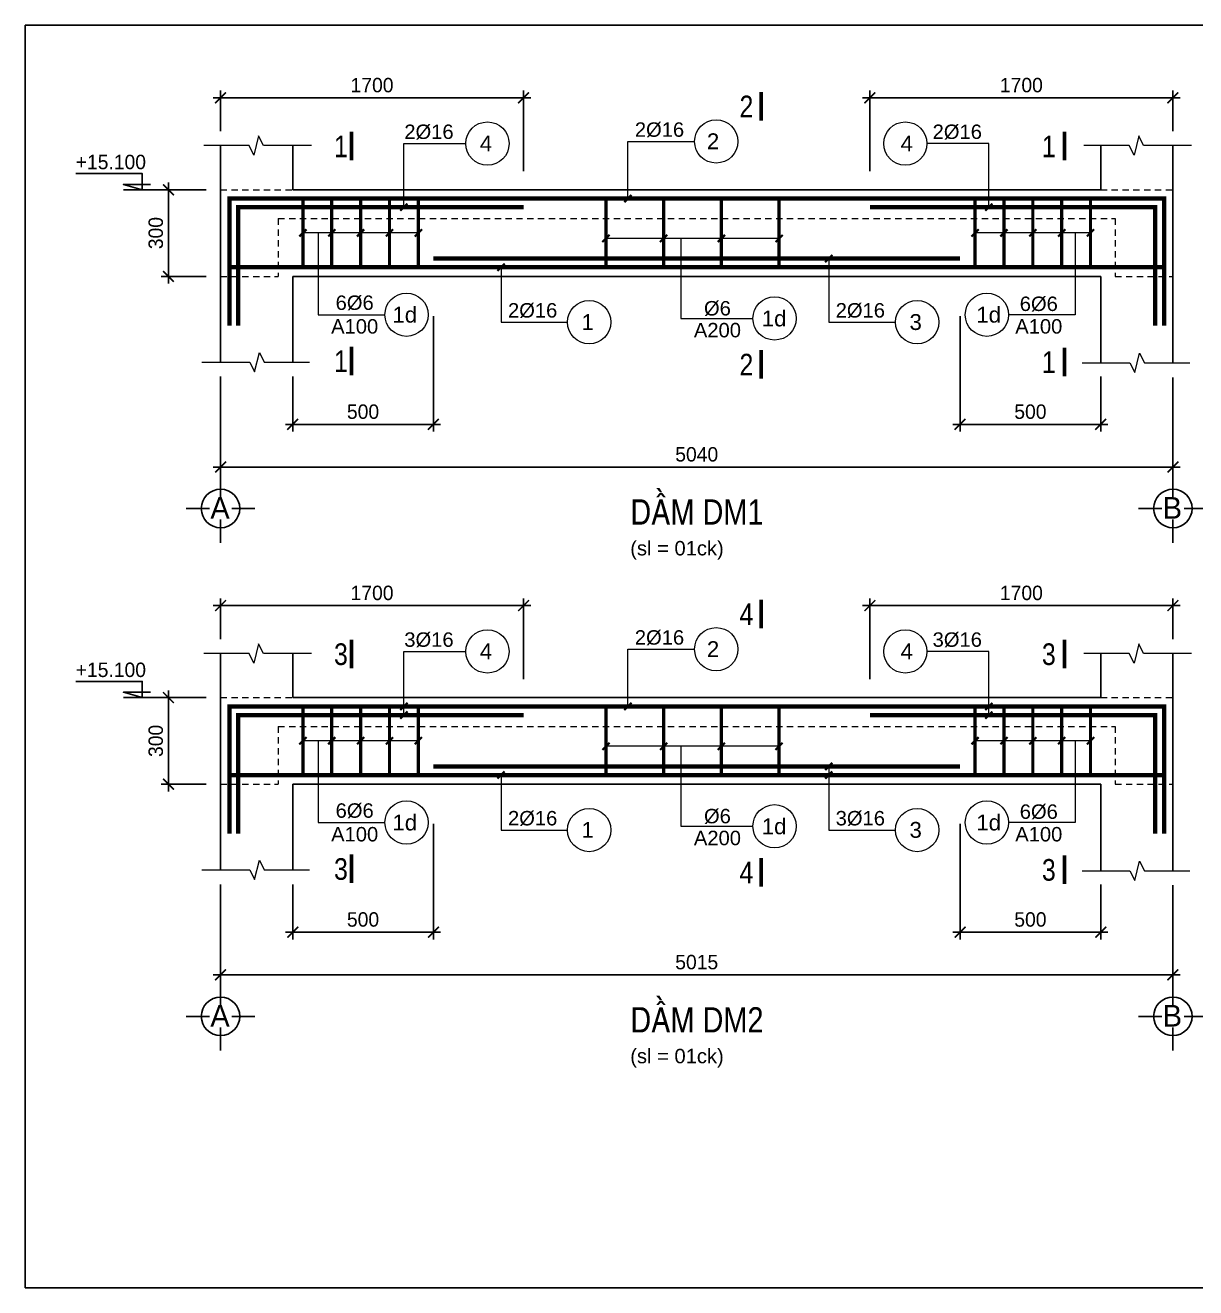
# Model space of a CAD drawing. Header units: millimetres. Extents: x -559287 to -299624, y 2351330 to 2655682.
# Drawn here: x -535995 to -519771, y 2388261 to 2405759 of the extents above; entities that cross this region are included whole.
import ezdxf
from ezdxf.enums import TextEntityAlignment as Align

# ---------------------------------------------------------------- set-up
doc = ezdxf.new("R2010")
doc.units = ezdxf.units.MM
doc.header["$LTSCALE"] = 10
doc.linetypes.add('HIDDEN', pattern=[0.3, 0.175, -0.125])
doc.linetypes.add('HIDDENX2', pattern=[0.75, 0.5, -0.25])
doc.layers.get('0').update_dxf_attribs({"lineweight": 20})
doc.layers.get('Defpoints').update_dxf_attribs({"lineweight": 20})
for name, color, linetype, lineweight in [('Dim', 251, 'Continuous', 15), ('Net khuat', 76, 'HIDDENX2', 15), ('Net manh', 8, 'Continuous', 13), ('Net thay', 4, 'Continuous', 25), ('Text', 54, 'Continuous', 25), ('Thep dai', 2, 'Continuous', 50), ('Thep doc', 140, 'Continuous', 60)]:
    doc.layers.add(name, color=color, linetype=linetype, lineweight=lineweight)
doc.layers.add('ththep', color=3, linetype='Continuous')
doc.styles.add('HELVE', font='VHAVAN.TTF', dxfattribs={"height": 800})
doc.styles.add('IN-NHO', font='VHELVEN.TTF', dxfattribs={"height": 200})
doc.styles.add('NGHIA5', font='arial_0.ttf', dxfattribs={"height": 180})
doc.styles.get("Standard").update_dxf_attribs({"font": 'nghia5.shx', "height": 200})
doc.styles.add('STYLE1-S1', font='VHARIALN.TTF')
doc.dimstyles.new('dim25', dxfattribs={"dimscale": 100, "dimtxt": 200, "dimasz": 1.5, "dimexe": 1, "dimexo": 2, "dimgap": 0.75, "dimtad": 1, "dimdec": 0, "dimlfac": 0.25, "dimzin": 0, "dimdsep": 46, "dimtxsty": 'Standard', "dimblk1": 'ARCHTICK', "dimblk2": 'ARCHTICK', "dimsah": 1, "dimcen": 0.09, "dimdle": 1, "dimclrd": 256, "dimclre": 256, "dimclrt": 54, "dimadec": 0, "dimazin": 0, "dimtfac": 1, "dimtdec": 0, "dimtofl": 0, "dimtmove": 2, "dimatfit": 3, "dimfxl": 0, "dimtolj": 1, "dimtzin": 0, "dimarcsym": 0})

# ---------------------------------------------------------------- blocks, each defined once
blk = doc.blocks.new('_ARCHTICK')
at = {"color": 0, "linetype": 'ByBlock', "const_width": 0.15}
blk.add_lwpolyline([(-0.5, -0.5), (0.5, 0.5)], dxfattribs=at)
blk = doc.blocks.new('*D473')
at = {"layer": 'Defpoints', "color": 0, "ltscale": 10, "transparency": 16777216}
for p in [(-533288, 2401090), (-520088, 2401078), (-520088, 2399636)]:
    blk.add_point(p, dxfattribs=at)
at = {"layer": 'Dim', "lineweight": -2, "ltscale": 10, "transparency": 16777216}
for p, q in [((-533288, 2400890), (-533288, 2399536)), ((-520088, 2400878), (-520088, 2399536)), ((-533388, 2399636), (-519988, 2399636))]:
    blk.add_line(p, q, dxfattribs=at)
at = {"layer": 'Dim', "lineweight": -2, "ltscale": 10, "transparency": 16777216, "xscale": 150, "yscale": 150, "zscale": 150, "rotation": 180}
blk.add_blockref('_ARCHTICK', (-533288, 2399636), dxfattribs=at)
at = {"layer": 'Dim', "lineweight": -2, "ltscale": 10, "transparency": 16777216, "xscale": 150, "yscale": 150, "zscale": 150}
blk.add_blockref('_ARCHTICK', (-520088, 2399636), dxfattribs=at)
at = {"layer": 'Dim', "color": 54, "ltscale": 10, "transparency": 16777216, "insert": (-526688, 2399811), "char_height": 200, "attachment_point": 5}
blk.add_mtext('\\A1;5040', dxfattribs=at)
blk = doc.blocks.new('*D474')
at = {"layer": 'Defpoints', "color": 0, "ltscale": 3, "transparency": 16777216}
for p in [(-524288, 2404753), (-520088, 2404090), (-524288, 2403536)]:
    blk.add_point(p, dxfattribs=at)
at = {"layer": 'Dim', "lineweight": -2, "ltscale": 3, "transparency": 16777216}
for p, q in [((-519988, 2404753), (-524388, 2404753)), ((-524288, 2403736), (-524288, 2404853)), ((-520088, 2404290), (-520088, 2404853))]:
    blk.add_line(p, q, dxfattribs=at)
at = {"layer": 'Dim', "lineweight": -2, "ltscale": 3, "transparency": 16777216, "xscale": 150, "yscale": 150, "zscale": 150, "rotation": 180}
blk.add_blockref('_ARCHTICK', (-524288, 2404753), dxfattribs=at)
at = {"layer": 'Dim', "lineweight": -2, "ltscale": 3, "transparency": 16777216, "xscale": 150, "yscale": 150, "zscale": 150}
blk.add_blockref('_ARCHTICK', (-520088, 2404753), dxfattribs=at)
at = {"layer": 'Dim', "color": 54, "ltscale": 3, "transparency": 16777216, "insert": (-522188, 2404928), "char_height": 200, "attachment_point": 5}
blk.add_mtext('\\A1;1700', dxfattribs=at)
blk = doc.blocks.new('*D475')
at = {"layer": 'Defpoints', "color": 0, "ltscale": 10, "transparency": 16777216}
for p in [(-530338, 2401927), (-532288, 2401090), (-530338, 2400227)]:
    blk.add_point(p, dxfattribs=at)
at = {"layer": 'Dim', "lineweight": -2, "ltscale": 10, "transparency": 16777216}
for p, q in [((-530338, 2401727), (-530338, 2400127)), ((-532288, 2400890), (-532288, 2400127)), ((-532388, 2400227), (-530238, 2400227))]:
    blk.add_line(p, q, dxfattribs=at)
at = {"layer": 'Dim', "lineweight": -2, "ltscale": 10, "transparency": 16777216, "xscale": 150, "yscale": 150, "zscale": 150, "rotation": 180}
blk.add_blockref('_ARCHTICK', (-532288, 2400227), dxfattribs=at)
at = {"layer": 'Dim', "lineweight": -2, "ltscale": 10, "transparency": 16777216, "xscale": 150, "yscale": 150, "zscale": 150}
blk.add_blockref('_ARCHTICK', (-530338, 2400227), dxfattribs=at)
at = {"layer": 'Dim', "color": 54, "ltscale": 10, "transparency": 16777216, "insert": (-531313, 2400402), "char_height": 200, "attachment_point": 5}
blk.add_mtext('\\A1;500', dxfattribs=at)
blk = doc.blocks.new('truc ngang-helve')
for points in [[(0, -4.8), (0, 0)], [(-2.33, -7.13), (-7.13, -7.13)], [(2.33, -7.13), (7.13, -7.13)], [(0, -9.45), (0, -14.26)]]:
    blk.add_lwpolyline(points)
blk.add_circle((0, -7.13), 4)
at = {"style": 'HELVE'}
blk.add_attdef('A', text='', height=4.5, dxfattribs=at).set_placement((0.03, -7.01), align=Align.MIDDLE_CENTER)
blk = doc.blocks.new('*D476')
at = {"layer": 'Defpoints', "color": 0, "ltscale": 10, "transparency": 16777216}
for p in [(-523038, 2401927), (-521088, 2401090), (-523038, 2400227)]:
    blk.add_point(p, dxfattribs=at)
at = {"layer": 'Dim', "lineweight": -2, "ltscale": 10, "transparency": 16777216}
for p, q in [((-523038, 2401727), (-523038, 2400127)), ((-521088, 2400890), (-521088, 2400127)), ((-520988, 2400227), (-523138, 2400227))]:
    blk.add_line(p, q, dxfattribs=at)
at = {"layer": 'Dim', "lineweight": -2, "ltscale": 10, "transparency": 16777216, "xscale": 150, "yscale": 150, "zscale": 150, "rotation": 180}
blk.add_blockref('_ARCHTICK', (-523038, 2400227), dxfattribs=at)
at = {"layer": 'Dim', "lineweight": -2, "ltscale": 10, "transparency": 16777216, "xscale": 150, "yscale": 150, "zscale": 150}
blk.add_blockref('_ARCHTICK', (-521088, 2400227), dxfattribs=at)
at = {"layer": 'Dim', "color": 54, "ltscale": 10, "transparency": 16777216, "insert": (-522063, 2400402), "char_height": 200, "attachment_point": 5}
blk.add_mtext('\\A1;500', dxfattribs=at)
blk = doc.blocks.new('*D477')
at = {"layer": 'Defpoints', "color": 0, "ltscale": 3, "transparency": 16777216}
for p in [(-533288, 2403478), (-534010, 2402278), (-533288, 2402278)]:
    blk.add_point(p, dxfattribs=at)
at = {"layer": 'Dim', "lineweight": -2, "ltscale": 3, "transparency": 16777216}
for p, q in [((-534010, 2403578), (-534010, 2402178)), ((-533488, 2403478), (-534110, 2403478)), ((-533488, 2402278), (-534110, 2402278))]:
    blk.add_line(p, q, dxfattribs=at)
at = {"layer": 'Dim', "lineweight": -2, "ltscale": 3, "transparency": 16777216, "xscale": 150, "yscale": 150, "zscale": 150}
for p, rotation in [((-534010, 2403478), 90), ((-534010, 2402278), 270)]:
    blk.add_blockref('_ARCHTICK', p, dxfattribs=dict(at, rotation=rotation))
at = {"layer": 'Dim', "color": 54, "ltscale": 3, "transparency": 16777216, "insert": (-534185, 2402878), "char_height": 200, "attachment_point": 5, "rotation": 90}
blk.add_mtext('\\A1;300', dxfattribs=at)
blk = doc.blocks.new('*D478')
at = {"layer": 'Defpoints', "color": 0, "ltscale": 3, "transparency": 16777216}
for p in [(-529088, 2404753), (-533288, 2404090), (-529088, 2403536)]:
    blk.add_point(p, dxfattribs=at)
at = {"layer": 'Dim', "lineweight": -2, "ltscale": 3, "transparency": 16777216}
for p, q in [((-533388, 2404753), (-528988, 2404753)), ((-533288, 2404290), (-533288, 2404853)), ((-529088, 2403736), (-529088, 2404853))]:
    blk.add_line(p, q, dxfattribs=at)
at = {"layer": 'Dim', "lineweight": -2, "ltscale": 3, "transparency": 16777216, "xscale": 150, "yscale": 150, "zscale": 150, "rotation": 180}
blk.add_blockref('_ARCHTICK', (-533288, 2404753), dxfattribs=at)
at = {"layer": 'Dim', "lineweight": -2, "ltscale": 3, "transparency": 16777216, "xscale": 150, "yscale": 150, "zscale": 150}
blk.add_blockref('_ARCHTICK', (-529088, 2404753), dxfattribs=at)
at = {"layer": 'Dim', "color": 54, "ltscale": 3, "transparency": 16777216, "insert": (-531188, 2404928), "char_height": 200, "attachment_point": 5}
blk.add_mtext('\\A1;1700', dxfattribs=at)
blk = doc.blocks.new('A$C17747A8B')
blk.add_line((0, 0), (525, 0))
blk.add_lwpolyline([(1183, 225), (263, 225), (263, 0), (525, 75), (150, 75)])
at = {"layer": 'Text'}
blk.add_attdef('+3.900', (183, 286), '', height=180, dxfattribs=at)
blk = doc.blocks.new('*D479')
at = {"layer": 'Defpoints', "color": 0, "ltscale": 10, "transparency": 16777216}
for p in [(-533288, 2394052), (-520088, 2394040), (-520088, 2392598)]:
    blk.add_point(p, dxfattribs=at)
at = {"layer": 'Dim', "lineweight": -2, "ltscale": 10, "transparency": 16777216}
for p, q in [((-533288, 2393852), (-533288, 2392498)), ((-520088, 2393840), (-520088, 2392498)), ((-533388, 2392598), (-519988, 2392598))]:
    blk.add_line(p, q, dxfattribs=at)
at = {"layer": 'Dim', "lineweight": -2, "ltscale": 10, "transparency": 16777216, "xscale": 150, "yscale": 150, "zscale": 150, "rotation": 180}
blk.add_blockref('_ARCHTICK', (-533288, 2392598), dxfattribs=at)
at = {"layer": 'Dim', "lineweight": -2, "ltscale": 10, "transparency": 16777216, "xscale": 150, "yscale": 150, "zscale": 150}
blk.add_blockref('_ARCHTICK', (-520088, 2392598), dxfattribs=at)
at = {"layer": 'Dim', "color": 54, "ltscale": 10, "transparency": 16777216, "insert": (-526688, 2392773), "char_height": 200, "attachment_point": 5}
blk.add_mtext('\\A1;5015', dxfattribs=at)
blk = doc.blocks.new('*D480')
at = {"layer": 'Defpoints', "color": 0, "ltscale": 3, "transparency": 16777216}
for p in [(-524288, 2397715), (-520088, 2397052), (-524288, 2396497)]:
    blk.add_point(p, dxfattribs=at)
at = {"layer": 'Dim', "lineweight": -2, "ltscale": 3, "transparency": 16777216}
for p, q in [((-524288, 2396697), (-524288, 2397815)), ((-520088, 2397252), (-520088, 2397815)), ((-519988, 2397715), (-524388, 2397715))]:
    blk.add_line(p, q, dxfattribs=at)
at = {"layer": 'Dim', "lineweight": -2, "ltscale": 3, "transparency": 16777216, "xscale": 150, "yscale": 150, "zscale": 150, "rotation": 180}
blk.add_blockref('_ARCHTICK', (-524288, 2397715), dxfattribs=at)
at = {"layer": 'Dim', "lineweight": -2, "ltscale": 3, "transparency": 16777216, "xscale": 150, "yscale": 150, "zscale": 150}
blk.add_blockref('_ARCHTICK', (-520088, 2397715), dxfattribs=at)
at = {"layer": 'Dim', "color": 54, "ltscale": 3, "transparency": 16777216, "insert": (-522188, 2397890), "char_height": 200, "attachment_point": 5}
blk.add_mtext('\\A1;1700', dxfattribs=at)
blk = doc.blocks.new('*D481')
at = {"layer": 'Defpoints', "color": 0, "ltscale": 10, "transparency": 16777216}
for p in [(-530338, 2394889), (-532288, 2394052), (-530338, 2393189)]:
    blk.add_point(p, dxfattribs=at)
at = {"layer": 'Dim', "lineweight": -2, "ltscale": 10, "transparency": 16777216}
for p, q in [((-530338, 2394689), (-530338, 2393089)), ((-532288, 2393852), (-532288, 2393089)), ((-532388, 2393189), (-530238, 2393189))]:
    blk.add_line(p, q, dxfattribs=at)
at = {"layer": 'Dim', "lineweight": -2, "ltscale": 10, "transparency": 16777216, "xscale": 150, "yscale": 150, "zscale": 150, "rotation": 180}
blk.add_blockref('_ARCHTICK', (-532288, 2393189), dxfattribs=at)
at = {"layer": 'Dim', "lineweight": -2, "ltscale": 10, "transparency": 16777216, "xscale": 150, "yscale": 150, "zscale": 150}
blk.add_blockref('_ARCHTICK', (-530338, 2393189), dxfattribs=at)
at = {"layer": 'Dim', "color": 54, "ltscale": 10, "transparency": 16777216, "insert": (-531313, 2393364), "char_height": 200, "attachment_point": 5}
blk.add_mtext('\\A1;500', dxfattribs=at)
blk = doc.blocks.new('*D482')
at = {"layer": 'Defpoints', "color": 0, "ltscale": 10, "transparency": 16777216}
for p in [(-523038, 2394889), (-521088, 2394052), (-523038, 2393189)]:
    blk.add_point(p, dxfattribs=at)
at = {"layer": 'Dim', "lineweight": -2, "ltscale": 10, "transparency": 16777216}
for p, q in [((-523038, 2394689), (-523038, 2393089)), ((-521088, 2393852), (-521088, 2393089)), ((-520988, 2393189), (-523138, 2393189))]:
    blk.add_line(p, q, dxfattribs=at)
at = {"layer": 'Dim', "lineweight": -2, "ltscale": 10, "transparency": 16777216, "xscale": 150, "yscale": 150, "zscale": 150, "rotation": 180}
blk.add_blockref('_ARCHTICK', (-523038, 2393189), dxfattribs=at)
at = {"layer": 'Dim', "lineweight": -2, "ltscale": 10, "transparency": 16777216, "xscale": 150, "yscale": 150, "zscale": 150}
blk.add_blockref('_ARCHTICK', (-521088, 2393189), dxfattribs=at)
at = {"layer": 'Dim', "color": 54, "ltscale": 10, "transparency": 16777216, "insert": (-522063, 2393364), "char_height": 200, "attachment_point": 5}
blk.add_mtext('\\A1;500', dxfattribs=at)
blk = doc.blocks.new('*D483')
at = {"layer": 'Defpoints', "color": 0, "ltscale": 3, "transparency": 16777216}
for p in [(-533288, 2396440), (-534010, 2395240), (-533288, 2395240)]:
    blk.add_point(p, dxfattribs=at)
at = {"layer": 'Dim', "lineweight": -2, "ltscale": 3, "transparency": 16777216}
for p, q in [((-534010, 2396540), (-534010, 2395140)), ((-533488, 2396440), (-534110, 2396440)), ((-533488, 2395240), (-534110, 2395240))]:
    blk.add_line(p, q, dxfattribs=at)
at = {"layer": 'Dim', "lineweight": -2, "ltscale": 3, "transparency": 16777216, "xscale": 150, "yscale": 150, "zscale": 150}
for p, rotation in [((-534010, 2396440), 90), ((-534010, 2395240), 270)]:
    blk.add_blockref('_ARCHTICK', p, dxfattribs=dict(at, rotation=rotation))
at = {"layer": 'Dim', "color": 54, "ltscale": 3, "transparency": 16777216, "insert": (-534185, 2395840), "char_height": 200, "attachment_point": 5, "rotation": 90}
blk.add_mtext('\\A1;300', dxfattribs=at)
blk = doc.blocks.new('*D484')
at = {"layer": 'Defpoints', "color": 0, "ltscale": 3, "transparency": 16777216}
for p in [(-529088, 2397715), (-533288, 2397052), (-529088, 2396497)]:
    blk.add_point(p, dxfattribs=at)
at = {"layer": 'Dim', "lineweight": -2, "ltscale": 3, "transparency": 16777216}
for p, q in [((-533288, 2397252), (-533288, 2397815)), ((-529088, 2396697), (-529088, 2397815)), ((-533388, 2397715), (-528988, 2397715))]:
    blk.add_line(p, q, dxfattribs=at)
at = {"layer": 'Dim', "lineweight": -2, "ltscale": 3, "transparency": 16777216, "xscale": 150, "yscale": 150, "zscale": 150, "rotation": 180}
blk.add_blockref('_ARCHTICK', (-533288, 2397715), dxfattribs=at)
at = {"layer": 'Dim', "lineweight": -2, "ltscale": 3, "transparency": 16777216, "xscale": 150, "yscale": 150, "zscale": 150}
blk.add_blockref('_ARCHTICK', (-529088, 2397715), dxfattribs=at)
at = {"layer": 'Dim', "color": 54, "ltscale": 3, "transparency": 16777216, "insert": (-531188, 2397890), "char_height": 200, "attachment_point": 5}
blk.add_mtext('\\A1;1700', dxfattribs=at)

msp = doc.modelspace()

# ---------------------------------------------------------------- linework, layer by layer
at = {"layer": 'Net khuat', "linetype": 'HIDDEN', "ltscale": 50}
for p, q in [((-533287.8, 2403478.3), (-532287.8, 2403478.3)), ((-521087.8, 2403478.3), (-520087.9, 2403478.3)), ((-532487.9, 2403078.3), (-520887.7, 2403078.3)), ((-532487.9, 2403078.3), (-532487.9, 2402278.3)), ((-520887.7, 2403078.3), (-520887.7, 2402278.3)), ((-533287.8, 2402278.3), (-532487.9, 2402278.3)), ((-520887.7, 2402278.3), (-520087.7, 2402278.3)), ((-533287.8, 2396439.8), (-532287.8, 2396439.8)), ((-521087.8, 2396439.8), (-520087.9, 2396439.8)), ((-532487.9, 2396039.8), (-520887.7, 2396039.8)), ((-532487.9, 2396039.8), (-532487.9, 2395239.8)), ((-520887.7, 2396039.8), (-520887.7, 2395239.8)), ((-533287.8, 2395239.8), (-532487.9, 2395239.8)), ((-520887.7, 2395239.8), (-520087.7, 2395239.8))]:
    msp.add_line(p, q, dxfattribs=at)
at = {"layer": 'Net manh'}
for p, q in [((-530546.1, 2402881), (-532146.1, 2402881)), ((-521229.5, 2402881), (-522829.5, 2402881)), ((-525546.4, 2402803.7), (-527946.4, 2402803.7)), ((-530546.1, 2395842.5), (-532146.1, 2395842.5)), ((-521229.5, 2395842.5), (-522829.5, 2395842.5)), ((-525546.4, 2395765.2), (-527946.4, 2395765.2))]:
    msp.add_line(p, q, dxfattribs=at)
for points in [[(-532027.9, 2404090.1), (-532693.1, 2404090.1), (-532760.3, 2404224.2), (-532825.8, 2403956), (-532893.1, 2404090.1), (-533520.5, 2404090.1)], [(-519827.9, 2404090.1), (-520493.1, 2404090.1), (-520560.3, 2404224.2), (-520625.8, 2403956), (-520693.1, 2404090.1), (-521320.5, 2404090.1)], [(-530746.8, 2403236.5), (-530746.8, 2404118.4), (-529889.1, 2404118.4)], [(-527641.4, 2403356.5), (-527641.4, 2404148.4), (-526717.4, 2404148.4)], [(-522638.9, 2403236.5), (-522638.9, 2404118.4), (-523496.7, 2404118.4)], [(-531935, 2402881), (-531935, 2401747.1), (-531009.7, 2401747.1)], [(-521440.6, 2402881), (-521440.6, 2401747.1), (-522365.9, 2401747.1)], [(-526906.8, 2402803.7), (-526906.8, 2401695), (-525908.6, 2401695)], [(-524857.9, 2402525.2), (-524857.9, 2401643.3), (-523932.9, 2401643.3)], [(-529399.7, 2402405.2), (-529399.7, 2401643.3), (-528478.4, 2401643.3)], [(-533547.7, 2401090.3), (-532882.6, 2401090.3), (-532815.4, 2400956.2), (-532749.8, 2401224.4), (-532682.6, 2401090.3), (-532055.2, 2401090.3)], [(-521347.7, 2401078.3), (-520682.6, 2401078.3), (-520615.4, 2400944.2), (-520549.8, 2401212.4), (-520482.6, 2401078.3), (-519855.2, 2401078.3)], [(-532027.9, 2397051.6), (-532693.1, 2397051.6), (-532760.3, 2397185.7), (-532825.8, 2396917.5), (-532893.1, 2397051.6), (-533520.5, 2397051.6)], [(-530746.8, 2396197.9), (-530746.8, 2397079.9), (-529889.1, 2397079.9)], [(-527641.4, 2396317.9), (-527641.4, 2397109.9), (-526717.4, 2397109.9)], [(-522638.9, 2396197.9), (-522638.9, 2397079.9), (-523496.7, 2397079.9)], [(-519827.9, 2397051.6), (-520493.1, 2397051.6), (-520560.3, 2397185.7), (-520625.8, 2396917.5), (-520693.1, 2397051.6), (-521320.5, 2397051.6)], [(-531935, 2395842.5), (-531935, 2394708.6), (-531009.7, 2394708.6)], [(-521440.6, 2395842.5), (-521440.6, 2394708.6), (-522365.9, 2394708.6)], [(-526906.8, 2395765.2), (-526906.8, 2394656.5), (-525908.6, 2394656.5)], [(-524857.9, 2395486.7), (-524857.9, 2394604.8), (-523932.9, 2394604.8)], [(-529399.7, 2395366.7), (-529399.7, 2394604.8), (-528478.4, 2394604.8)], [(-533547.7, 2394051.7), (-532882.6, 2394051.7), (-532815.4, 2393917.6), (-532749.8, 2394185.8), (-532682.6, 2394051.7), (-532055.2, 2394051.7)], [(-521347.7, 2394039.7), (-520682.6, 2394039.7), (-520615.4, 2393905.6), (-520549.8, 2394173.8), (-520482.6, 2394039.7), (-519855.2, 2394039.7)]]:
    msp.add_lwpolyline(points, dxfattribs=at)
at = {"layer": 'Net manh', "const_width": 30}
for points in [[(-527691.4, 2403306.5), (-527591.4, 2403406.5)], [(-530796.8, 2403186.5), (-530696.8, 2403286.5)], [(-522688.9, 2403186.5), (-522588.9, 2403286.5)], [(-532196.1, 2402831), (-532096.1, 2402931)], [(-531796.1, 2402831), (-531696.1, 2402931)], [(-531396.1, 2402831), (-531296.1, 2402931)], [(-530996.1, 2402831), (-530896.1, 2402931)], [(-530596.1, 2402831), (-530496.1, 2402931)], [(-527996.4, 2402753.7), (-527896.4, 2402853.7)], [(-527196.4, 2402753.7), (-527096.4, 2402853.7)], [(-526396.4, 2402753.7), (-526296.4, 2402853.7)], [(-525596.4, 2402753.7), (-525496.4, 2402853.7)], [(-522879.5, 2402831), (-522779.5, 2402931)], [(-522479.5, 2402831), (-522379.5, 2402931)], [(-522079.5, 2402831), (-521979.5, 2402931)], [(-521679.5, 2402831), (-521579.5, 2402931)], [(-521279.5, 2402831), (-521179.5, 2402931)], [(-529449.7, 2402355.2), (-529349.7, 2402455.2)], [(-524907.9, 2402475.2), (-524807.9, 2402575.2)], [(-530796.8, 2396267.9), (-530696.8, 2396367.9)], [(-527691.4, 2396267.9), (-527591.4, 2396367.9)], [(-522688.9, 2396267.9), (-522588.9, 2396367.9)], [(-530796.8, 2396147.9), (-530696.8, 2396247.9)], [(-522688.9, 2396147.9), (-522588.9, 2396247.9)], [(-532196.1, 2395792.5), (-532096.1, 2395892.5)], [(-531796.1, 2395792.5), (-531696.1, 2395892.5)], [(-531396.1, 2395792.5), (-531296.1, 2395892.5)], [(-530996.1, 2395792.5), (-530896.1, 2395892.5)], [(-530596.1, 2395792.5), (-530496.1, 2395892.5)], [(-527996.4, 2395715.2), (-527896.4, 2395815.2)], [(-527196.4, 2395715.2), (-527096.4, 2395815.2)], [(-526396.4, 2395715.2), (-526296.4, 2395815.2)], [(-525596.4, 2395715.2), (-525496.4, 2395815.2)], [(-522879.5, 2395792.5), (-522779.5, 2395892.5)], [(-522479.5, 2395792.5), (-522379.5, 2395892.5)], [(-522079.5, 2395792.5), (-521979.5, 2395892.5)], [(-521679.5, 2395792.5), (-521579.5, 2395892.5)], [(-521279.5, 2395792.5), (-521179.5, 2395892.5)], [(-524907.9, 2395436.7), (-524807.9, 2395536.7)], [(-529449.7, 2395316.7), (-529349.7, 2395416.7)], [(-524907.9, 2395316.7), (-524807.9, 2395416.7)]]:
    msp.add_lwpolyline(points, dxfattribs=at)
at = {"layer": 'Net manh'}
for centre in [(-529589.1, 2404118.4), (-526417.4, 2404148.4), (-523796.7, 2404118.4), (-530709.7, 2401747.1), (-528178.4, 2401643.3), (-525608.6, 2401695), (-523632.9, 2401643.3), (-522665.9, 2401747.1), (-526417.4, 2397109.9), (-529589.1, 2397079.9), (-523796.7, 2397079.9), (-530709.7, 2394708.6), (-525608.6, 2394656.5), (-522665.9, 2394708.6), (-528178.4, 2394604.8), (-523632.9, 2394604.8)]:
    msp.add_circle(centre, 300, dxfattribs=at)
at = {"layer": 'Net thay'}
for p, q in [((-533287.8, 2404090.1), (-533287.8, 2401090.3)), ((-532287.8, 2403478.3), (-532287.8, 2404090.1)), ((-521087.8, 2403478.3), (-521087.8, 2404090.1)), ((-520087.8, 2404090.1), (-520087.8, 2401078.3)), ((-532287.8, 2402278.3), (-532287.8, 2401090.3)), ((-521087.8, 2402278.3), (-521087.8, 2401078.3)), ((-533287.8, 2397051.6), (-533287.8, 2394051.7)), ((-532287.8, 2396439.8), (-532287.8, 2397051.6)), ((-521087.8, 2396439.8), (-521087.8, 2397051.6)), ((-520087.8, 2397051.6), (-520087.8, 2394039.7)), ((-532287.8, 2395239.8), (-532287.8, 2394051.7)), ((-521087.8, 2395239.8), (-521087.8, 2394039.7))]:
    msp.add_line(p, q, dxfattribs=at)
at = {"layer": 'Net thay', "ltscale": 10}
for p, q in [((-521087.8, 2403478.3), (-532287.8, 2403478.3)), ((-521087.8, 2402278.3), (-532287.8, 2402278.3)), ((-521087.8, 2396439.8), (-532287.8, 2396439.8)), ((-521087.8, 2395239.8), (-532287.8, 2395239.8))]:
    msp.add_line(p, q, dxfattribs=at)
at = {"layer": 'Text', "const_width": 50}
for points in [[(-525795.6, 2404834.2), (-525795.6, 2404436.9)], [(-531471.1, 2404281.6), (-531471.1, 2403884.3)], [(-521588.7, 2404281.6), (-521588.7, 2403884.3)], [(-531471.1, 2401304.1), (-531471.1, 2400906.8)], [(-525795.6, 2401256), (-525795.6, 2400858.7)], [(-521588.7, 2401292.1), (-521588.7, 2400894.8)], [(-525795.6, 2397795.6), (-525795.6, 2397398.4)], [(-531471.1, 2397243), (-531471.1, 2396845.7)], [(-521588.7, 2397243), (-521588.7, 2396845.7)], [(-531471.1, 2394265.6), (-531471.1, 2393868.3)], [(-525795.6, 2394217.5), (-525795.6, 2393820.2)], [(-521588.7, 2394253.6), (-521588.7, 2393856.3)]]:
    msp.add_lwpolyline(points, dxfattribs=at)
at = {"layer": 'Thep dai', "const_width": 45}
for points in [[(-532146.1, 2402405.5), (-532146.1, 2403356.5)], [(-531746.1, 2402405.5), (-531746.1, 2403356.5)], [(-531346.1, 2402405.5), (-531346.1, 2403356.5)], [(-530946.1, 2402405.5), (-530946.1, 2403356.5)], [(-530546.1, 2402405.5), (-530546.1, 2403356.5)], [(-527946.4, 2402405.5), (-527946.4, 2403356.5)], [(-527146.4, 2402405.5), (-527146.4, 2403356.5)], [(-526346.4, 2402405.5), (-526346.4, 2403356.5)], [(-525546.4, 2402405.5), (-525546.4, 2403356.5)], [(-522829.5, 2402405.5), (-522829.5, 2403356.5)], [(-522429.5, 2402405.5), (-522429.5, 2403356.5)], [(-522029.5, 2402405.5), (-522029.5, 2403356.5)], [(-521629.5, 2402405.5), (-521629.5, 2403356.5)], [(-521229.5, 2402405.5), (-521229.5, 2403356.5)], [(-532146.1, 2395367), (-532146.1, 2396317.9)], [(-531746.1, 2395367), (-531746.1, 2396317.9)], [(-531346.1, 2395367), (-531346.1, 2396317.9)], [(-530946.1, 2395367), (-530946.1, 2396317.9)], [(-530546.1, 2395367), (-530546.1, 2396317.9)], [(-527946.4, 2395367), (-527946.4, 2396317.9)], [(-527146.4, 2395367), (-527146.4, 2396317.9)], [(-526346.4, 2395367), (-526346.4, 2396317.9)], [(-525546.4, 2395367), (-525546.4, 2396317.9)], [(-522829.5, 2395367), (-522829.5, 2396317.9)], [(-522429.5, 2395367), (-522429.5, 2396317.9)], [(-522029.5, 2395367), (-522029.5, 2396317.9)], [(-521629.5, 2395367), (-521629.5, 2396317.9)], [(-521229.5, 2395367), (-521229.5, 2396317.9)]]:
    msp.add_lwpolyline(points, dxfattribs=at)
at = {"layer": 'Thep doc', "ltscale": 10, "const_width": 60}
for points in [[(-520209.7, 2401593), (-520209.7, 2403356.5), (-521849.1, 2403356.5), (-533166, 2403356.5), (-533166, 2401593)], [(-533044.1, 2401593), (-533044.1, 2403236.5), (-529087.8, 2403236.5)], [(-524287.8, 2403236.5), (-520331.5, 2403236.5), (-520331.5, 2401593)], [(-530338.1, 2402525.5), (-523037.6, 2402525.5)], [(-533166, 2402405.5), (-520209.7, 2402405.5)], [(-520209.7, 2394554.4), (-520209.7, 2396317.9), (-521849.1, 2396317.9), (-533166, 2396317.9), (-533166, 2394554.4)], [(-533044.1, 2394554.4), (-533044.1, 2396197.9), (-529087.8, 2396197.9)], [(-524287.8, 2396197.9), (-520331.5, 2396197.9), (-520331.5, 2394554.4)], [(-530338.1, 2395487), (-523037.6, 2395487)], [(-533166, 2395367), (-520209.7, 2395367)]]:
    msp.add_lwpolyline(points, dxfattribs=at)
at = {"layer": 'ththep'}
msp.add_lwpolyline([(-535994.9, 2405758.7), (-511574.1, 2405758.7), (-511574.1, 2388260.9), (-535994.9, 2388260.9)], close=True, dxfattribs=at)

# ---------------------------------------------------------------- block references
at = {"layer": 'Net thay'}
ref = msp.add_blockref('A$C17747A8B', (-534109.7, 2403478.3), dxfattribs=dict(at, xscale=-1))
ref.add_attrib('+3.900', '+15.100', (-535295.4, 2403763.8), dxfattribs={"layer": 'Text', "height": 200})
ref = msp.add_blockref('truc ngang-helve', (-533287.8, 2399536.4), dxfattribs=dict(at, xscale=66.66666666662786, yscale=66.66666666651145, zscale=66.66666666666667))
ref.add_attrib('A', 'A', dxfattribs={"layer": 'Text', "height": 300, "style": 'HELVE'}).set_placement((-533295.1, 2399069.3), align=Align.MIDDLE_CENTER)
ref = msp.add_blockref('truc ngang-helve', (-520087.8, 2399536.4), dxfattribs=dict(at, xscale=66.66666666662786, yscale=66.66666666651145, zscale=66.66666666666667))
ref.add_attrib('A', 'b', dxfattribs={"layer": 'Text', "height": 300, "style": 'HELVE'}).set_placement((-520095.1, 2399069.3), align=Align.MIDDLE_CENTER)
ref = msp.add_blockref('A$C17747A8B', (-534109.7, 2396439.8), dxfattribs=dict(at, xscale=-1))
ref.add_attrib('+3.900', '+15.100', (-535295.4, 2396725.3), dxfattribs={"layer": 'Text', "height": 200})
ref = msp.add_blockref('truc ngang-helve', (-533287.8, 2392497.9), dxfattribs=dict(at, xscale=66.66666666662786, yscale=66.66666666651145, zscale=66.66666666666667))
ref.add_attrib('A', 'A', dxfattribs={"layer": 'Text', "height": 300, "style": 'HELVE'}).set_placement((-533295.1, 2392030.8), align=Align.MIDDLE_CENTER)
ref = msp.add_blockref('truc ngang-helve', (-520087.8, 2392497.9), dxfattribs=dict(at, xscale=66.66666666662786, yscale=66.66666666651145, zscale=66.66666666666667))
ref.add_attrib('A', 'b', dxfattribs={"layer": 'Text', "height": 300, "style": 'HELVE'}).set_placement((-520095.1, 2392030.8), align=Align.MIDDLE_CENTER)

# ---------------------------------------------------------------- texts
at = {"layer": 'Text'}
for s, height, style, p in [('2', 300, 'STYLE1-S1', (-525999.3, 2404633.1)), ('1', 300, 'STYLE1-S1', (-531619, 2404080.4)), ('4', 220, 'IN-NHO', (-529609, 2404120.5)), ('2', 220, 'IN-NHO', (-526461.3, 2404150.5)), ('4', 220, 'IN-NHO', (-523776.7, 2404120.5)), ('1', 300, 'STYLE1-S1', (-521807.6, 2404080.4)), ('1d', 220, 'IN-NHO', (-530734.2, 2401747.1)), ('1d', 220, 'IN-NHO', (-525615.5, 2401695)), ('3', 220, 'IN-NHO', (-523652.8, 2401645.3)), ('1d', 220, 'IN-NHO', (-522641.4, 2401747.1)), ('1', 220, 'IN-NHO', (-528198.3, 2401645.3)), ('1', 300, 'STYLE1-S1', (-531619, 2401103)), ('1', 300, 'STYLE1-S1', (-521807.6, 2401091)), ('2', 300, 'STYLE1-S1', (-525999.3, 2401054.9)), ('4', 300, 'STYLE1-S1', (-525999.3, 2397594.5)), ('2', 220, 'IN-NHO', (-526461.3, 2397111.9)), ('3', 300, 'STYLE1-S1', (-531619, 2397041.9)), ('4', 220, 'IN-NHO', (-529609, 2397081.9)), ('4', 220, 'IN-NHO', (-523776.7, 2397081.9)), ('3', 300, 'STYLE1-S1', (-521807.6, 2397041.9)), ('1d', 220, 'IN-NHO', (-530734.2, 2394708.6)), ('1d', 220, 'IN-NHO', (-525615.5, 2394656.5)), ('1d', 220, 'IN-NHO', (-522641.4, 2394708.6)), ('1', 220, 'IN-NHO', (-528198.3, 2394606.8)), ('3', 220, 'IN-NHO', (-523652.8, 2394606.8)), ('3', 300, 'STYLE1-S1', (-531619, 2394064.5)), ('4', 300, 'STYLE1-S1', (-525999.3, 2394016.3)), ('3', 300, 'STYLE1-S1', (-521807.6, 2394052.5))]:
    msp.add_text(s, height=height, dxfattribs=dict(at, style=style)).set_placement(p, align=Align.MIDDLE_CENTER)
at = {"layer": 'Text', "ltscale": 3, "style": 'NGHIA5'}
for s, p in [('2%%C16', (-530399.2, 2404182.7)), ('2%%C16', (-527203.9, 2404212.7)), ('2%%C16', (-523076.5, 2404182.7)), ('6%%C6', (-531428.9, 2401813.3)), ('%%C6', (-526400.8, 2401736.3)), ('6%%C6', (-521946.7, 2401798.3)), ('2%%C16', (-528962.2, 2401707.6)), ('2%%C16', (-524420.4, 2401707.6)), ('A100', (-531428.9, 2401485.4)), ('A200', (-526400.8, 2401433.3)), ('A100', (-521946.7, 2401485.4)), ('3%%C16', (-530399.2, 2397144.1)), ('2%%C16', (-527203.9, 2397174.1)), ('3%%C16', (-523076.5, 2397144.1)), ('6%%C6', (-531428.9, 2394774.8)), ('6%%C6', (-521946.7, 2394759.8)), ('2%%C16', (-528962.2, 2394669)), ('%%C6', (-526400.8, 2394697.8)), ('3%%C16', (-524420.4, 2394669)), ('A100', (-531428.9, 2394446.8)), ('A200', (-526400.8, 2394394.7)), ('A100', (-521946.7, 2394446.8))]:
    msp.add_text(s, height=200, dxfattribs=at).set_placement(p, align=Align.CENTER)
at = {"layer": 'Text', "style": 'STYLE1-S1'}
for s, p in [('DÇM Dm1', (-525761.8, 2398837.7)), ('DÇM Dm2', (-525761.8, 2391799.1))]:
    msp.add_text(s, height=350, dxfattribs=at).set_placement(p, align=Align.RIGHT)
at = {"layer": 'Text', "ltscale": 3, "style": 'NGHIA5'}
for p in [(-527609.5, 2398410.8), (-527609.5, 2391372.3)]:
    msp.add_text('(sl = 01ck)', height=200, dxfattribs=at).set_placement(p)

# ---------------------------------------------------------------- dimensions: what is measured, and where the dimension line sits
at = {"layer": 'Dim', "ltscale": 3}
for base, p1, p2, picture, middle in [((-529087.8, 2404753.3), (-533287.8, 2404090.1), (-529087.8, 2403535.7), '*D478', (-531187.8, 2404928.3)), ((-529087.8, 2397714.8), (-533287.8, 2397051.6), (-529087.8, 2396497.2), '*D484', (-531187.8, 2397889.8))]:
    dim = msp.add_linear_dim(base=base, p1=p1, p2=p2, text='1700', dimstyle='dim25', dxfattribs=at)
    dim.commit()
    dim.dimension.update_dxf_attribs({"geometry": picture, "text_midpoint": middle})
for base, p1, p2, picture, middle in [((-524287.8, 2404753.3), (-520087.8, 2404090.1), (-524287.8, 2403535.7), '*D474', (-522187.8, 2404928.3)), ((-524287.8, 2397714.8), (-520087.8, 2397051.6), (-524287.8, 2396497.2), '*D480', (-522187.8, 2397889.8))]:
    dim = msp.add_linear_dim(base=base, p1=p1, p2=p2, angle=180, text='1700', dimstyle='dim25', dxfattribs=at)
    dim.commit()
    dim.dimension.update_dxf_attribs({"geometry": picture, "text_midpoint": middle})
for base, p1, p2, picture, middle in [((-534009.7, 2402278.3), (-533287.7, 2403478.3), (-533287.8, 2402278.3), '*D477', (-534184.7, 2402878.3)), ((-534009.7, 2395239.8), (-533287.7, 2396439.8), (-533287.8, 2395239.8), '*D483', (-534184.7, 2395839.8))]:
    dim = msp.add_linear_dim(base=base, p1=p1, p2=p2, angle=90, dimstyle='dim25', dxfattribs=at)
    dim.commit()
    dim.dimension.update_dxf_attribs({"geometry": picture, "text_midpoint": middle})
at = {"layer": 'Dim', "ltscale": 10}
for base, p1, p2, picture, middle in [((-530338.1, 2400227.1), (-532287.8, 2401090.3), (-530338.1, 2401927.3), '*D475', (-531312.9, 2400402.1)), ((-530338.1, 2393188.5), (-532287.8, 2394051.7), (-530338.1, 2394888.7), '*D481', (-531312.9, 2393363.5))]:
    dim = msp.add_linear_dim(base=base, p1=p1, p2=p2, text='500', dimstyle='dim25', dxfattribs=at)
    dim.commit()
    dim.dimension.update_dxf_attribs({"geometry": picture, "text_midpoint": middle})
for base, p1, p2, text, picture, middle in [((-523037.6, 2400227.1), (-521087.8, 2401090.3), (-523037.6, 2401927.3), '500', '*D476', (-522062.7, 2400402.1)), ((-520087.8, 2399636.4), (-533287.8, 2401090.3), (-520087.8, 2401078.3), '5040', '*D473', (-526687.8, 2399811.4)), ((-523037.6, 2393188.5), (-521087.8, 2394051.7), (-523037.6, 2394888.7), '500', '*D482', (-522062.7, 2393363.5)), ((-520087.8, 2392597.9), (-533287.8, 2394051.7), (-520087.8, 2394039.7), '5015', '*D479', (-526687.8, 2392772.9))]:
    dim = msp.add_linear_dim(base=base, p1=p1, p2=p2, angle=180, text=text, dimstyle='dim25', dxfattribs=at)
    dim.commit()
    dim.dimension.update_dxf_attribs({"geometry": picture, "text_midpoint": middle})

doc.saveas('drawing.dxf')
